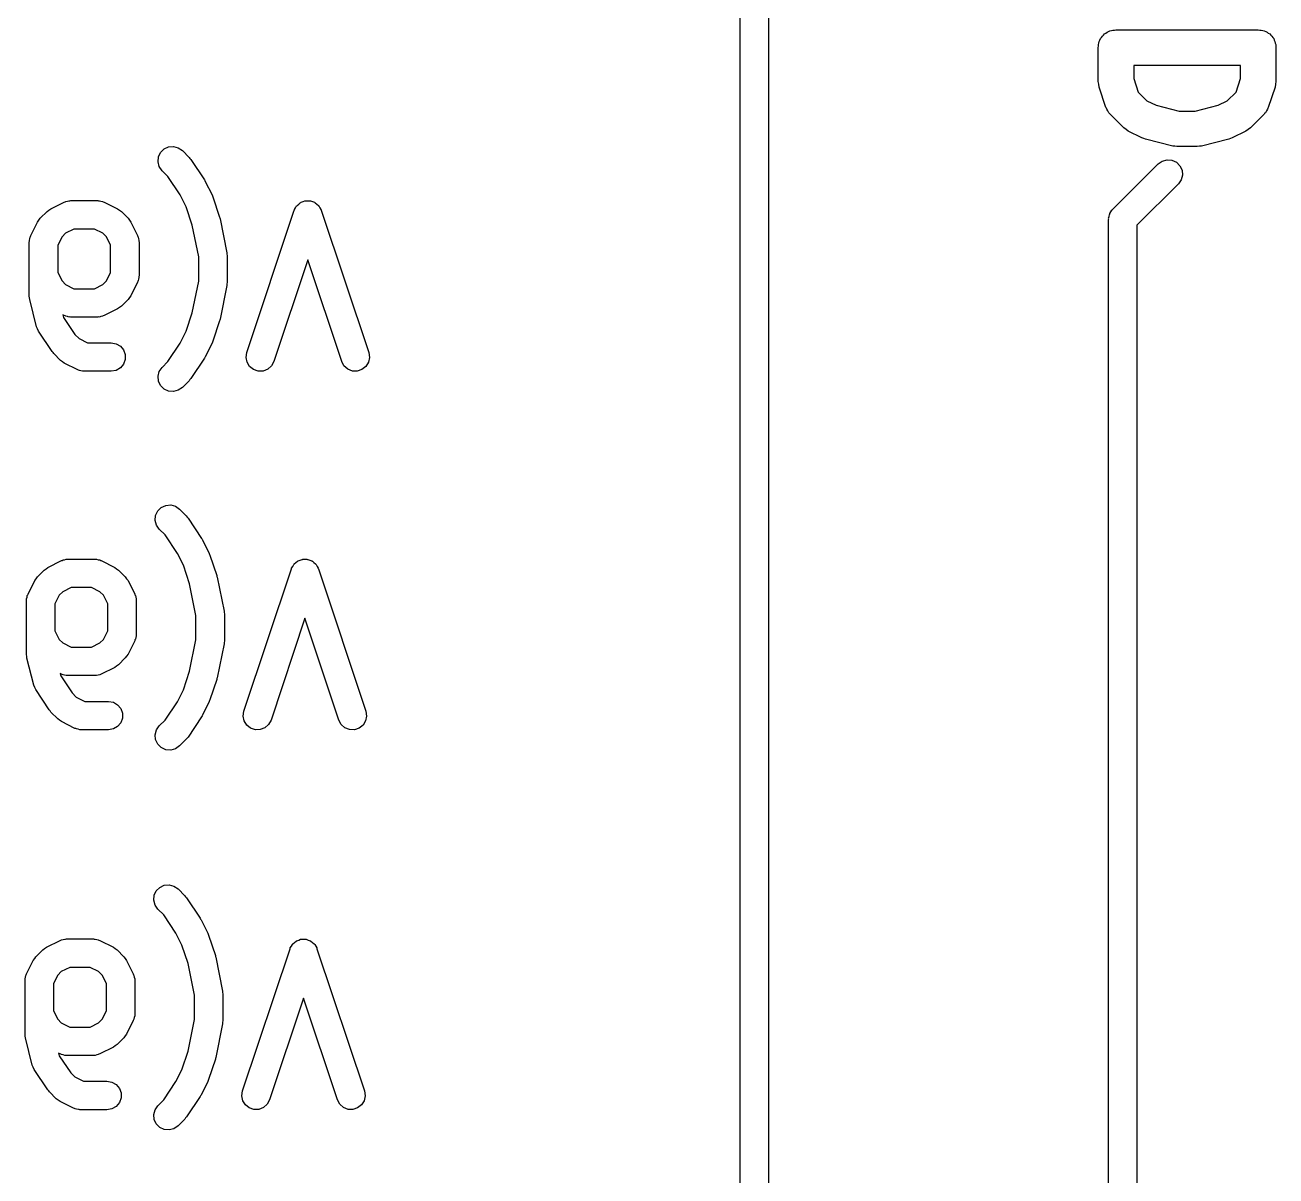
# Model space of a CAD drawing. Extents: x 91.3 to 189.8, y -113.5 to -60.4.
# Drawn here: x 181.04 to 189.84, y -94.46 to -86.37 of the extents above; entities that cross this region are included whole.
import ezdxf

# ---------------------------------------------------------------- set-up
doc = ezdxf.new("R2010")
doc.units = 0
doc.header["$MEASUREMENT"] = 0
doc.layers.add('BLACK', color=7, linetype='CONTINUOUS')

msp = doc.modelspace()

# ---------------------------------------------------------------- linework, layer by layer
at = {"layer": 'Black'}
for p, q in [((186.07, -104.8), (186.07, -68.69)), ((186.27, -68.79), (186.27, -104.7)), ((188.632, -86.4361), (188.642, -86.4307)), ((188.642, -86.4307), (188.65, -86.4237)), ((188.65, -86.4237), (188.66, -86.4199)), ((188.66, -86.4199), (188.67, -86.4144)), ((188.67, -86.4144), (188.68, -86.4125)), ((188.68, -86.4125), (188.691, -86.4088)), ((188.691, -86.4088), (188.702, -86.4088)), ((188.702, -86.4088), (188.712, -86.4069)), ((188.712, -86.4069), (189.712, -86.4069)), ((189.712, -86.4069), (189.723, -86.4088)), ((189.723, -86.4088), (189.734, -86.4088)), ((189.734, -86.4088), (189.744, -86.4125)), ((189.744, -86.4125), (189.755, -86.4144)), ((189.755, -86.4144), (189.765, -86.4199)), ((189.765, -86.4199), (189.775, -86.4237)), ((189.775, -86.4237), (189.783, -86.4307)), ((189.783, -86.4307), (189.793, -86.4361)), ((188.587, -86.5319), (188.589, -86.5211)), ((188.589, -86.5102), (188.593, -86.4999)), ((188.589, -86.5211), (188.589, -86.5102)), ((188.593, -86.4999), (188.595, -86.4892)), ((188.595, -86.4892), (188.6, -86.4797)), ((188.6, -86.4797), (188.604, -86.4694)), ((188.604, -86.4694), (188.611, -86.461)), ((188.611, -86.461), (188.617, -86.4516)), ((188.617, -86.4516), (188.625, -86.4445)), ((188.625, -86.4445), (188.632, -86.4361)), ((189.793, -86.4361), (189.8, -86.4445)), ((189.8, -86.4445), (189.808, -86.4516)), ((189.808, -86.4516), (189.814, -86.461)), ((189.814, -86.461), (189.821, -86.4694)), ((189.821, -86.4694), (189.824, -86.4797)), ((189.824, -86.4797), (189.83, -86.4892)), ((189.83, -86.4892), (189.832, -86.4999)), ((189.832, -86.4999), (189.835, -86.5102)), ((189.835, -86.5102), (189.835, -86.5211)), ((189.835, -86.5211), (189.837, -86.5319)), ((188.587, -86.77), (188.587, -86.5319)), ((189.837, -86.5319), (189.837, -86.77)), ((188.837, -86.6569), (188.837, -86.7497)), ((189.587, -86.6569), (188.837, -86.6569)), ((189.587, -86.7497), (189.587, -86.6569)), ((188.591, -86.7897), (188.587, -86.77)), ((188.837, -86.7497), (188.869, -86.8453)), ((189.556, -86.8453), (189.587, -86.7497)), ((189.837, -86.77), (189.834, -86.7897)), ((188.594, -86.8095), (188.591, -86.7897)), ((188.641, -86.9524), (188.594, -86.8095)), ((188.869, -86.8453), (188.929, -86.9054)), ((189.495, -86.9054), (189.556, -86.8453)), ((189.831, -86.8095), (189.783, -86.9524)), ((189.834, -86.7897), (189.831, -86.8095)), ((188.645, -86.9587), (188.641, -86.9524)), ((188.647, -86.9657), (188.645, -86.9587)), ((188.929, -86.9054), (188.994, -86.9378)), ((188.994, -86.9378), (189.156, -86.9783)), ((189.268, -86.9783), (189.431, -86.9378)), ((189.431, -86.9378), (189.495, -86.9054)), ((189.78, -86.9587), (189.778, -86.9657)), ((189.783, -86.9524), (189.78, -86.9587)), ((188.655, -86.9777), (188.647, -86.9657)), ((188.662, -86.9906), (188.655, -86.9777)), ((188.667, -86.9953), (188.662, -86.9906)), ((188.672, -87.0012), (188.667, -86.9953)), ((188.767, -87.0965), (188.672, -87.0012)), ((189.156, -86.9783), (189.268, -86.9783)), ((189.753, -87.0012), (189.658, -87.0965)), ((189.757, -86.9953), (189.753, -87.0012)), ((189.763, -86.9906), (189.757, -86.9953)), ((189.77, -86.9777), (189.763, -86.9906)), ((189.778, -86.9657), (189.77, -86.9777)), ((188.783, -87.108), (188.767, -87.0965)), ((188.799, -87.1199), (188.783, -87.108)), ((188.895, -87.1675), (188.799, -87.1199)), ((189.625, -87.1199), (189.53, -87.1675)), ((189.642, -87.108), (189.625, -87.1199)), ((189.658, -87.0965), (189.642, -87.108)), ((188.908, -87.1714), (188.895, -87.1675)), ((188.92, -87.177), (188.908, -87.1714)), ((189.111, -87.2246), (188.92, -87.177)), ((189.126, -87.2257), (189.111, -87.2246)), ((189.141, -87.2283), (189.126, -87.2257)), ((189.299, -87.2257), (189.284, -87.2283)), ((189.314, -87.2246), (189.299, -87.2257)), ((189.505, -87.177), (189.314, -87.2246)), ((189.517, -87.1714), (189.505, -87.177)), ((189.53, -87.1675), (189.517, -87.1714)), ((181.979, -87.3354), (181.982, -87.3008)), ((181.982, -87.3008), (181.997, -87.2693)), ((181.997, -87.2693), (182.022, -87.2448)), ((182.022, -87.2448), (182.053, -87.2301)), ((182.053, -87.2301), (182.088, -87.227)), ((182.088, -87.227), (182.121, -87.236)), ((182.121, -87.236), (182.15, -87.256)), ((182.15, -87.256), (182.197, -87.3036)), ((182.197, -87.3036), (182.203, -87.3117)), ((182.203, -87.3117), (182.21, -87.3188)), ((189.284, -87.2283), (189.141, -87.2283)), ((181.988, -87.3689), (181.979, -87.3354)), ((182.008, -87.3974), (181.988, -87.3689)), ((182.049, -87.438), (182.008, -87.3974)), ((182.21, -87.3188), (182.305, -87.4617)), ((188.689, -87.6693), (189.009, -87.3493)), ((189.009, -87.3493), (189.038, -87.3294)), ((189.038, -87.3294), (189.071, -87.3204)), ((189.071, -87.3204), (189.106, -87.3234)), ((189.106, -87.3234), (189.137, -87.3381)), ((189.137, -87.3381), (189.162, -87.3626)), ((189.162, -87.3626), (189.177, -87.3941)), ((189.177, -87.3941), (189.18, -87.4287)), ((182.135, -87.5674), (182.049, -87.438)), ((182.305, -87.4617), (182.308, -87.4674)), ((182.308, -87.4674), (182.311, -87.4724)), ((182.311, -87.4724), (182.359, -87.5677)), ((189.171, -87.4623), (189.151, -87.4907)), ((189.18, -87.4287), (189.171, -87.4623)), ((182.177, -87.6507), (182.135, -87.5674)), ((182.359, -87.5677), (182.361, -87.5745)), ((182.361, -87.5745), (182.364, -87.5808)), ((189.151, -87.4907), (188.86, -87.7814)), ((181.212, -87.6753), (181.225, -87.6658)), ((181.225, -87.6658), (181.32, -87.6182)), ((181.32, -87.6182), (181.326, -87.6165)), ((181.326, -87.6165), (181.331, -87.6136)), ((181.331, -87.6136), (181.342, -87.6116)), ((181.342, -87.6116), (181.353, -87.6083)), ((181.353, -87.6083), (181.359, -87.6086)), ((181.359, -87.6086), (181.365, -87.6076)), ((181.365, -87.6076), (181.555, -87.6076)), ((181.555, -87.6076), (181.561, -87.6086)), ((181.561, -87.6086), (181.567, -87.6083)), ((181.567, -87.6083), (181.578, -87.6116)), ((181.578, -87.6116), (181.589, -87.6136)), ((181.589, -87.6136), (181.594, -87.6165)), ((181.594, -87.6165), (181.6, -87.6182)), ((181.6, -87.6182), (181.695, -87.6658)), ((181.695, -87.6658), (181.708, -87.6753)), ((182.22, -87.7809), (182.177, -87.6507)), ((182.364, -87.5808), (182.412, -87.7236)), ((182.938, -87.6709), (182.946, -87.6584)), ((182.946, -87.6584), (182.953, -87.6455)), ((182.953, -87.6455), (182.955, -87.6436)), ((182.955, -87.6436), (182.957, -87.6413)), ((182.957, -87.6413), (182.968, -87.6321)), ((182.968, -87.6321), (182.979, -87.6224)), ((182.979, -87.6224), (182.982, -87.6214)), ((182.982, -87.6214), (182.984, -87.6197)), ((182.984, -87.6197), (182.998, -87.615)), ((182.998, -87.615), (183.011, -87.6096)), ((183.011, -87.6096), (183.014, -87.6096)), ((183.014, -87.6096), (183.017, -87.6087)), ((183.017, -87.6087), (183.031, -87.6091)), ((183.031, -87.6091), (183.046, -87.6087)), ((183.046, -87.6087), (183.049, -87.6096)), ((183.049, -87.6096), (183.051, -87.6096)), ((183.051, -87.6096), (183.065, -87.615)), ((183.065, -87.615), (183.079, -87.6197)), ((183.079, -87.6197), (183.081, -87.6214)), ((183.081, -87.6214), (183.084, -87.6224)), ((183.084, -87.6224), (183.095, -87.6321)), ((183.095, -87.6321), (183.106, -87.6413)), ((183.106, -87.6413), (183.108, -87.6436)), ((183.108, -87.6436), (183.11, -87.6455)), ((183.11, -87.6455), (183.117, -87.6584)), ((183.117, -87.6584), (183.124, -87.6709)), ((181.132, -87.7581), (181.142, -87.7453)), ((181.142, -87.7453), (181.151, -87.7321)), ((181.151, -87.7321), (181.199, -87.6845)), ((181.199, -87.6845), (181.212, -87.6753)), ((181.708, -87.6753), (181.721, -87.6845)), ((181.721, -87.6845), (181.769, -87.7321)), ((181.769, -87.7321), (181.778, -87.7453)), ((181.778, -87.7453), (181.788, -87.7581)), ((182.412, -87.7236), (182.413, -87.7298)), ((182.413, -87.7298), (182.415, -87.7356)), ((182.415, -87.7356), (182.463, -87.9737)), ((182.603, -88.676), (182.937, -87.676)), ((182.937, -87.676), (182.938, -87.6736)), ((182.938, -87.6736), (182.938, -87.6709)), ((183.124, -87.6709), (183.125, -87.6736)), ((183.125, -87.6736), (183.126, -87.676)), ((183.126, -87.676), (183.46, -88.676)), ((188.66, -87.7313), (188.664, -87.7187)), ((188.661, -87.7357), (188.66, -87.7313)), ((188.66, -87.74), (188.661, -87.7357)), ((188.66, -104.7), (188.66, -87.74)), ((188.664, -87.7187), (188.666, -87.7058)), ((188.666, -87.7058), (188.668, -87.702)), ((188.668, -87.702), (188.669, -87.6977)), ((188.669, -87.6977), (188.677, -87.687)), ((188.677, -87.687), (188.683, -87.6757)), ((188.683, -87.6757), (188.687, -87.6729)), ((188.687, -87.6729), (188.689, -87.6693)), ((181.085, -87.8534), (181.132, -87.7581)), ((181.329, -87.8374), (181.304, -87.8621)), ((181.388, -87.8076), (181.329, -87.8374)), ((181.532, -87.8076), (181.388, -87.8076)), ((181.591, -87.8374), (181.532, -87.8076)), ((181.616, -87.8621), (181.591, -87.8374)), ((181.788, -87.7581), (181.835, -87.8534)), ((182.265, -88.0032), (182.22, -87.7809)), ((188.86, -87.7814), (188.86, -104.8)), ((181.074, -87.8981), (181.075, -87.8924)), ((181.074, -88.279), (181.074, -87.8981)), ((181.075, -87.8867), (181.078, -87.8754)), ((181.075, -87.8924), (181.075, -87.8867)), ((181.078, -87.8754), (181.08, -87.8639)), ((181.08, -87.8639), (181.083, -87.8589)), ((181.083, -87.8589), (181.085, -87.8534)), ((181.304, -87.8621), (181.274, -87.9217)), ((181.274, -87.9217), (181.274, -88.1126)), ((181.646, -87.9217), (181.616, -87.8621)), ((181.646, -88.1126), (181.646, -87.9217)), ((181.835, -87.8534), (181.837, -87.8589)), ((181.837, -87.8589), (181.84, -87.8639)), ((181.84, -87.8639), (181.842, -87.8754)), ((181.842, -87.8754), (181.845, -87.8867)), ((181.845, -87.8867), (181.845, -87.8924)), ((181.845, -87.8924), (181.846, -87.8981)), ((181.846, -87.8981), (181.846, -88.1362)), ((182.265, -88.1739), (182.265, -88.0032)), ((182.463, -87.9737), (182.463, -87.9836)), ((182.463, -87.9836), (182.465, -87.9933)), ((182.465, -87.9933), (182.465, -88.1838)), ((183.031, -88.0238), (182.793, -88.7392)), ((183.27, -88.7392), (183.031, -88.0238)), ((181.274, -88.1126), (181.304, -88.1722)), ((181.304, -88.1722), (181.329, -88.1969)), ((181.591, -88.1969), (181.616, -88.1722)), ((181.616, -88.1722), (181.646, -88.1126)), ((181.835, -88.1809), (181.788, -88.2762)), ((181.837, -88.1754), (181.835, -88.1809)), ((181.84, -88.1704), (181.837, -88.1754)), ((181.842, -88.1589), (181.84, -88.1704)), ((181.845, -88.1476), (181.842, -88.1589)), ((181.846, -88.1362), (181.845, -88.1419)), ((181.845, -88.1419), (181.845, -88.1476)), ((182.22, -88.3962), (182.265, -88.1739)), ((182.465, -88.1838), (182.463, -88.1935)), ((182.463, -88.1935), (182.463, -88.2034)), ((181.076, -88.2911), (181.074, -88.279)), ((181.329, -88.1969), (181.388, -88.2267)), ((181.388, -88.2267), (181.532, -88.2267)), ((181.532, -88.2267), (181.591, -88.1969)), ((181.788, -88.2762), (181.778, -88.289)), ((182.463, -88.2034), (182.415, -88.4415)), ((181.077, -88.3033), (181.076, -88.2911)), ((181.125, -88.4938), (181.077, -88.3033)), ((181.695, -88.3685), (181.6, -88.4161)), ((181.708, -88.359), (181.695, -88.3685)), ((181.721, -88.3498), (181.708, -88.359)), ((181.769, -88.3021), (181.721, -88.3498)), ((181.778, -88.289), (181.769, -88.3021)), ((181.32, -88.4161), (181.31, -88.4113)), ((181.31, -88.4113), (181.315, -88.4285)), ((181.315, -88.4285), (181.395, -88.5487)), ((181.326, -88.4178), (181.32, -88.4161)), ((181.331, -88.4206), (181.326, -88.4178)), ((181.342, -88.4227), (181.331, -88.4206)), ((181.353, -88.426), (181.342, -88.4227)), ((181.359, -88.4257), (181.353, -88.426)), ((181.365, -88.4267), (181.359, -88.4257)), ((181.555, -88.4267), (181.365, -88.4267)), ((181.561, -88.4257), (181.555, -88.4267)), ((181.567, -88.426), (181.561, -88.4257)), ((181.578, -88.4227), (181.567, -88.426)), ((181.589, -88.4206), (181.578, -88.4227)), ((181.594, -88.4178), (181.589, -88.4206)), ((181.6, -88.4161), (181.594, -88.4178)), ((182.177, -88.5264), (182.22, -88.3962)), ((182.412, -88.4535), (182.364, -88.5964)), ((182.413, -88.4473), (182.412, -88.4535)), ((182.415, -88.4415), (182.413, -88.4473)), ((181.132, -88.5093), (181.125, -88.4938)), ((181.139, -88.525), (181.132, -88.5093)), ((181.234, -88.6679), (181.139, -88.525)), ((182.135, -88.6097), (182.177, -88.5264)), ((181.395, -88.5487), (181.424, -88.5778)), ((181.424, -88.5778), (181.484, -88.6076)), ((181.484, -88.6076), (181.65, -88.6076)), ((181.65, -88.6076), (181.685, -88.6136)), ((181.685, -88.6136), (181.715, -88.631)), ((181.715, -88.631), (181.737, -88.6576)), ((182.049, -88.7391), (182.135, -88.6097)), ((182.359, -88.6095), (182.311, -88.7047)), ((182.361, -88.6026), (182.359, -88.6095)), ((182.364, -88.5964), (182.361, -88.6026)), ((181.241, -88.675), (181.234, -88.6679)), ((181.246, -88.6831), (181.241, -88.675)), ((181.294, -88.7307), (181.246, -88.6831)), ((181.737, -88.6576), (181.749, -88.6903)), ((181.749, -88.6903), (181.749, -88.725)), ((182.305, -88.7155), (182.21, -88.8583)), ((182.308, -88.7097), (182.305, -88.7155)), ((182.311, -88.7047), (182.308, -88.7097)), ((182.598, -88.7103), (182.603, -88.676)), ((182.605, -88.7444), (182.598, -88.7103)), ((183.465, -88.7103), (183.458, -88.7444)), ((183.46, -88.676), (183.465, -88.7103)), ((181.307, -88.7399), (181.294, -88.7307)), ((181.32, -88.7494), (181.307, -88.7399)), ((181.415, -88.7971), (181.32, -88.7494)), ((181.421, -88.7987), (181.415, -88.7971)), ((181.426, -88.8016), (181.421, -88.7987)), ((181.437, -88.8036), (181.426, -88.8016)), ((181.449, -88.807), (181.437, -88.8036)), ((181.454, -88.8066), (181.449, -88.807)), ((181.46, -88.8076), (181.454, -88.8066)), ((181.65, -88.8076), (181.46, -88.8076)), ((181.685, -88.8016), (181.65, -88.8076)), ((181.715, -88.7842), (181.685, -88.8016)), ((181.737, -88.7576), (181.715, -88.7842)), ((181.749, -88.725), (181.737, -88.7576)), ((181.979, -88.8418), (181.988, -88.8082)), ((181.988, -88.8082), (182.008, -88.7798)), ((182.008, -88.7798), (182.049, -88.7391)), ((182.623, -88.774), (182.605, -88.7444)), ((182.65, -88.7956), (182.623, -88.774)), ((182.683, -88.8065), (182.65, -88.7956)), ((182.718, -88.8056), (182.683, -88.8065)), ((182.75, -88.7928), (182.718, -88.8056)), ((182.776, -88.7698), (182.75, -88.7928)), ((182.793, -88.7392), (182.776, -88.7698)), ((183.286, -88.7698), (183.27, -88.7392)), ((183.312, -88.7928), (183.286, -88.7698)), ((183.345, -88.8056), (183.312, -88.7928)), ((183.379, -88.8065), (183.345, -88.8056)), ((183.412, -88.7956), (183.379, -88.8065)), ((183.44, -88.774), (183.412, -88.7956)), ((183.458, -88.7444), (183.44, -88.774)), ((181.982, -88.8764), (181.979, -88.8418)), ((181.997, -88.9078), (181.982, -88.8764)), ((182.197, -88.8736), (182.15, -88.9212)), ((182.203, -88.8655), (182.197, -88.8736)), ((182.21, -88.8583), (182.203, -88.8655)), ((182.022, -88.9324), (181.997, -88.9078)), ((182.053, -88.9471), (182.022, -88.9324)), ((182.088, -88.9501), (182.053, -88.9471)), ((182.121, -88.9411), (182.088, -88.9501)), ((182.15, -88.9212), (182.121, -88.9411)), ((181.977, -89.7893), (182.002, -89.7648)), ((182.002, -89.7648), (182.033, -89.7501)), ((182.033, -89.7501), (182.068, -89.747)), ((182.068, -89.747), (182.101, -89.756)), ((182.101, -89.756), (182.13, -89.776)), ((182.13, -89.776), (182.177, -89.8236)), ((181.959, -89.8554), (181.962, -89.8208)), ((181.968, -89.8889), (181.959, -89.8554)), ((181.962, -89.8208), (181.977, -89.7893)), ((182.177, -89.8236), (182.183, -89.8317)), ((182.183, -89.8317), (182.19, -89.8388)), ((182.19, -89.8388), (182.285, -89.9817)), ((181.988, -89.9174), (181.968, -89.8889)), ((182.029, -89.958), (181.988, -89.9174)), ((182.115, -90.0874), (182.029, -89.958)), ((182.285, -89.9817), (182.288, -89.9874)), ((182.288, -89.9874), (182.291, -89.9924)), ((182.291, -89.9924), (182.339, -90.0877)), ((181.339, -90.1286), (181.345, -90.1276)), ((181.345, -90.1276), (181.535, -90.1276)), ((181.535, -90.1276), (181.541, -90.1286)), ((182.157, -90.1707), (182.115, -90.0874)), ((182.339, -90.0877), (182.341, -90.0945)), ((182.341, -90.0945), (182.344, -90.1008)), ((182.344, -90.1008), (182.392, -90.2436)), ((181.131, -90.2521), (181.179, -90.2045)), ((181.179, -90.2045), (181.192, -90.1953)), ((181.192, -90.1953), (181.205, -90.1858)), ((181.205, -90.1858), (181.3, -90.1382)), ((181.3, -90.1382), (181.306, -90.1365)), ((181.306, -90.1365), (181.311, -90.1337)), ((181.311, -90.1337), (181.322, -90.1316)), ((181.322, -90.1316), (181.333, -90.1283)), ((181.333, -90.1283), (181.339, -90.1286)), ((181.541, -90.1286), (181.547, -90.1283)), ((181.547, -90.1283), (181.558, -90.1316)), ((181.558, -90.1316), (181.569, -90.1337)), ((181.569, -90.1337), (181.574, -90.1365)), ((181.574, -90.1365), (181.58, -90.1382)), ((181.58, -90.1382), (181.675, -90.1858)), ((181.675, -90.1858), (181.688, -90.1953)), ((181.688, -90.1953), (181.701, -90.2045)), ((181.701, -90.2045), (181.749, -90.2521)), ((182.2, -90.301), (182.157, -90.1707)), ((182.583, -91.196), (182.917, -90.196)), ((182.917, -90.196), (182.918, -90.1936)), ((182.918, -90.1909), (182.926, -90.1784)), ((182.918, -90.1936), (182.918, -90.1909)), ((182.926, -90.1784), (182.933, -90.1655)), ((182.933, -90.1655), (182.935, -90.1636)), ((182.935, -90.1636), (182.937, -90.1613)), ((182.937, -90.1613), (182.948, -90.1521)), ((182.948, -90.1521), (182.959, -90.1424)), ((182.959, -90.1424), (182.962, -90.1414)), ((182.962, -90.1414), (182.964, -90.1397)), ((182.964, -90.1397), (182.978, -90.135)), ((182.978, -90.135), (182.991, -90.1296)), ((182.991, -90.1296), (182.994, -90.1296)), ((182.994, -90.1296), (182.997, -90.1287)), ((182.997, -90.1287), (183.011, -90.1291)), ((183.011, -90.1291), (183.026, -90.1287)), ((183.026, -90.1287), (183.029, -90.1296)), ((183.029, -90.1296), (183.031, -90.1296)), ((183.031, -90.1296), (183.045, -90.135)), ((183.045, -90.135), (183.059, -90.1397)), ((183.059, -90.1397), (183.061, -90.1414)), ((183.061, -90.1414), (183.064, -90.1424)), ((183.064, -90.1424), (183.075, -90.1521)), ((183.075, -90.1521), (183.086, -90.1613)), ((183.086, -90.1613), (183.088, -90.1636)), ((183.088, -90.1636), (183.09, -90.1655)), ((183.09, -90.1655), (183.097, -90.1784)), ((183.097, -90.1784), (183.104, -90.1909)), ((183.104, -90.1909), (183.105, -90.1936)), ((183.105, -90.1936), (183.106, -90.196)), ((183.106, -90.196), (183.44, -91.196)), ((181.065, -90.3734), (181.112, -90.2781)), ((181.112, -90.2781), (181.122, -90.2653)), ((181.122, -90.2653), (181.131, -90.2521)), ((181.749, -90.2521), (181.758, -90.2653)), ((181.758, -90.2653), (181.768, -90.2781)), ((181.768, -90.2781), (181.815, -90.3734)), ((182.245, -90.5232), (182.2, -90.301)), ((182.392, -90.2436), (182.393, -90.2498)), ((182.393, -90.2498), (182.395, -90.2556)), ((182.395, -90.2556), (182.443, -90.4937)), ((181.058, -90.3954), (181.06, -90.3839)), ((181.06, -90.3839), (181.063, -90.3789)), ((181.063, -90.3789), (181.065, -90.3734)), ((181.284, -90.3821), (181.254, -90.4417)), ((181.309, -90.3574), (181.284, -90.3821)), ((181.368, -90.3276), (181.309, -90.3574)), ((181.512, -90.3276), (181.368, -90.3276)), ((181.571, -90.3574), (181.512, -90.3276)), ((181.596, -90.3821), (181.571, -90.3574)), ((181.626, -90.4417), (181.596, -90.3821)), ((181.815, -90.3734), (181.817, -90.3789)), ((181.817, -90.3789), (181.82, -90.3839)), ((181.82, -90.3839), (181.822, -90.3954)), ((181.054, -90.4181), (181.055, -90.4124)), ((181.054, -90.799), (181.054, -90.4181)), ((181.055, -90.4067), (181.058, -90.3954)), ((181.055, -90.4124), (181.055, -90.4067)), ((181.254, -90.4417), (181.254, -90.6326)), ((181.626, -90.6326), (181.626, -90.4417)), ((181.822, -90.3954), (181.825, -90.4067)), ((181.825, -90.4067), (181.825, -90.4124)), ((181.825, -90.4124), (181.826, -90.4181)), ((181.826, -90.4181), (181.826, -90.6562)), ((182.245, -90.6939), (182.245, -90.5232)), ((182.443, -90.4937), (182.443, -90.5036)), ((182.443, -90.5036), (182.445, -90.5133)), ((182.445, -90.5133), (182.445, -90.7038)), ((183.011, -90.5438), (182.773, -91.2592)), ((183.25, -91.2592), (183.011, -90.5438)), ((181.254, -90.6326), (181.284, -90.6922)), ((181.596, -90.6922), (181.626, -90.6326)), ((181.284, -90.6922), (181.309, -90.7169)), ((181.309, -90.7169), (181.368, -90.7467)), ((181.512, -90.7467), (181.571, -90.7169)), ((181.571, -90.7169), (181.596, -90.6922)), ((181.815, -90.7009), (181.768, -90.7961)), ((181.817, -90.6954), (181.815, -90.7009)), ((181.82, -90.6904), (181.817, -90.6954)), ((181.822, -90.6789), (181.82, -90.6904)), ((181.825, -90.6676), (181.822, -90.6789)), ((181.826, -90.6562), (181.825, -90.6619)), ((181.825, -90.6619), (181.825, -90.6676)), ((182.2, -90.9162), (182.245, -90.6939)), ((182.443, -90.7234), (182.395, -90.9615)), ((182.445, -90.7038), (182.443, -90.7135)), ((182.443, -90.7135), (182.443, -90.7234)), ((181.056, -90.8111), (181.054, -90.799)), ((181.057, -90.8233), (181.056, -90.8111)), ((181.105, -91.0138), (181.057, -90.8233)), ((181.368, -90.7467), (181.512, -90.7467)), ((181.749, -90.8221), (181.701, -90.8698)), ((181.758, -90.809), (181.749, -90.8221)), ((181.768, -90.7961), (181.758, -90.809)), ((181.675, -90.8885), (181.58, -90.9361)), ((181.688, -90.879), (181.675, -90.8885)), ((181.701, -90.8698), (181.688, -90.879)), ((182.157, -91.0464), (182.2, -90.9162)), ((181.3, -90.9361), (181.29, -90.9313)), ((181.29, -90.9313), (181.295, -90.9485)), ((181.295, -90.9485), (181.375, -91.0687)), ((181.306, -90.9378), (181.3, -90.9361)), ((181.311, -90.9406), (181.306, -90.9378)), ((181.322, -90.9427), (181.311, -90.9406)), ((181.333, -90.946), (181.322, -90.9427)), ((181.339, -90.9457), (181.333, -90.946)), ((181.345, -90.9467), (181.339, -90.9457)), ((181.535, -90.9467), (181.345, -90.9467)), ((181.541, -90.9457), (181.535, -90.9467)), ((181.547, -90.946), (181.541, -90.9457)), ((181.558, -90.9427), (181.547, -90.946)), ((181.569, -90.9406), (181.558, -90.9427)), ((181.574, -90.9378), (181.569, -90.9406)), ((181.58, -90.9361), (181.574, -90.9378)), ((182.392, -90.9735), (182.344, -91.1164)), ((182.393, -90.9673), (182.392, -90.9735)), ((182.395, -90.9615), (182.393, -90.9673)), ((181.112, -91.0293), (181.105, -91.0138)), ((181.119, -91.045), (181.112, -91.0293)), ((181.214, -91.1879), (181.119, -91.045)), ((181.375, -91.0687), (181.404, -91.0978)), ((182.115, -91.1297), (182.157, -91.0464)), ((181.404, -91.0978), (181.464, -91.1276)), ((181.464, -91.1276), (181.63, -91.1276)), ((181.63, -91.1276), (181.665, -91.1337)), ((181.665, -91.1337), (181.695, -91.151)), ((181.695, -91.151), (181.717, -91.1776)), ((181.717, -91.1776), (181.729, -91.2103)), ((182.029, -91.2591), (182.115, -91.1297)), ((182.339, -91.1295), (182.291, -91.2247)), ((182.341, -91.1226), (182.339, -91.1295)), ((182.344, -91.1164), (182.341, -91.1226)), ((181.221, -91.195), (181.214, -91.1879)), ((181.226, -91.2031), (181.221, -91.195)), ((181.274, -91.2507), (181.226, -91.2031)), ((181.287, -91.2599), (181.274, -91.2507)), ((181.3, -91.2694), (181.287, -91.2599)), ((181.395, -91.3171), (181.3, -91.2694)), ((181.729, -91.245), (181.717, -91.2776)), ((181.729, -91.2103), (181.729, -91.245)), ((181.988, -91.2998), (182.029, -91.2591)), ((182.285, -91.2355), (182.19, -91.3783)), ((182.288, -91.2297), (182.285, -91.2355)), ((182.291, -91.2247), (182.288, -91.2297)), ((182.578, -91.2304), (182.583, -91.196)), ((182.585, -91.2644), (182.578, -91.2304)), ((182.603, -91.294), (182.585, -91.2644)), ((182.773, -91.2592), (182.756, -91.2898)), ((183.266, -91.2898), (183.25, -91.2592)), ((183.438, -91.2644), (183.42, -91.294)), ((183.445, -91.2304), (183.438, -91.2644)), ((183.44, -91.196), (183.445, -91.2304)), ((181.401, -91.3187), (181.395, -91.3171)), ((181.406, -91.3216), (181.401, -91.3187)), ((181.417, -91.3236), (181.406, -91.3216)), ((181.429, -91.327), (181.417, -91.3236)), ((181.434, -91.3266), (181.429, -91.327)), ((181.44, -91.3276), (181.434, -91.3266)), ((181.63, -91.3276), (181.44, -91.3276)), ((181.665, -91.3216), (181.63, -91.3276)), ((181.695, -91.3042), (181.665, -91.3216)), ((181.717, -91.2776), (181.695, -91.3042)), ((181.959, -91.3618), (181.968, -91.3282)), ((181.968, -91.3282), (181.988, -91.2998)), ((182.63, -91.3156), (182.603, -91.294)), ((182.663, -91.3265), (182.63, -91.3156)), ((182.698, -91.3256), (182.663, -91.3265)), ((182.73, -91.3128), (182.698, -91.3256)), ((182.756, -91.2898), (182.73, -91.3128)), ((183.292, -91.3128), (183.266, -91.2898)), ((183.325, -91.3256), (183.292, -91.3128)), ((183.359, -91.3265), (183.325, -91.3256)), ((183.392, -91.3156), (183.359, -91.3265)), ((183.42, -91.294), (183.392, -91.3156)), ((181.962, -91.3964), (181.959, -91.3618)), ((181.977, -91.4278), (181.962, -91.3964)), ((182.002, -91.4524), (181.977, -91.4278)), ((182.13, -91.4412), (182.101, -91.4611)), ((182.177, -91.3936), (182.13, -91.4412)), ((182.183, -91.3855), (182.177, -91.3936)), ((182.19, -91.3783), (182.183, -91.3855)), ((182.033, -91.4671), (182.002, -91.4524)), ((182.068, -91.4701), (182.033, -91.4671)), ((182.101, -91.4611), (182.068, -91.4701)), ((181.949, -92.5254), (181.952, -92.4908)), ((181.952, -92.4908), (181.967, -92.4593)), ((181.967, -92.4593), (181.992, -92.4348)), ((181.992, -92.4348), (182.023, -92.4201)), ((182.023, -92.4201), (182.058, -92.417)), ((182.058, -92.417), (182.091, -92.426)), ((182.091, -92.426), (182.12, -92.446)), ((182.12, -92.446), (182.167, -92.4936)), ((182.167, -92.4936), (182.173, -92.5017)), ((182.173, -92.5017), (182.18, -92.5088)), ((181.958, -92.5589), (181.949, -92.5254)), ((181.978, -92.5874), (181.958, -92.5589)), ((182.019, -92.628), (181.978, -92.5874)), ((182.18, -92.5088), (182.275, -92.6517)), ((182.105, -92.7574), (182.019, -92.628)), ((182.275, -92.6517), (182.278, -92.6574)), ((182.278, -92.6574), (182.281, -92.6624)), ((182.281, -92.6624), (182.329, -92.7577)), ((182.147, -92.8407), (182.105, -92.7574)), ((182.329, -92.7577), (182.331, -92.7645)), ((182.331, -92.7645), (182.334, -92.7708)), ((181.195, -92.8558), (181.29, -92.8082)), ((181.29, -92.8082), (181.296, -92.8065)), ((181.296, -92.8065), (181.301, -92.8036)), ((181.301, -92.8036), (181.312, -92.8016)), ((181.312, -92.8016), (181.323, -92.7983)), ((181.323, -92.7983), (181.329, -92.7986)), ((181.329, -92.7986), (181.335, -92.7976)), ((181.335, -92.7976), (181.525, -92.7976)), ((181.525, -92.7976), (181.531, -92.7986)), ((181.531, -92.7986), (181.537, -92.7983)), ((181.537, -92.7983), (181.548, -92.8016)), ((181.548, -92.8016), (181.559, -92.8036)), ((181.559, -92.8036), (181.564, -92.8065)), ((181.564, -92.8065), (181.57, -92.8082)), ((181.57, -92.8082), (181.665, -92.8558)), ((182.19, -92.971), (182.147, -92.8407)), ((182.334, -92.7708), (182.382, -92.9136)), ((182.908, -92.8609), (182.916, -92.8484)), ((182.916, -92.8484), (182.923, -92.8355)), ((182.923, -92.8355), (182.925, -92.8336)), ((182.925, -92.8336), (182.927, -92.8313)), ((182.927, -92.8313), (182.938, -92.8221)), ((182.938, -92.8221), (182.949, -92.8124)), ((182.949, -92.8124), (182.952, -92.8114)), ((182.952, -92.8114), (182.954, -92.8097)), ((182.954, -92.8097), (182.968, -92.805)), ((182.968, -92.805), (182.981, -92.7996)), ((182.981, -92.7996), (182.984, -92.7996)), ((182.984, -92.7996), (182.987, -92.7987)), ((182.987, -92.7987), (183.001, -92.7991)), ((183.001, -92.7991), (183.016, -92.7987)), ((183.016, -92.7987), (183.019, -92.7996)), ((183.019, -92.7996), (183.021, -92.7996)), ((183.021, -92.7996), (183.035, -92.805)), ((183.035, -92.805), (183.049, -92.8097)), ((183.049, -92.8097), (183.051, -92.8114)), ((183.051, -92.8114), (183.054, -92.8124)), ((183.054, -92.8124), (183.065, -92.8221)), ((183.065, -92.8221), (183.076, -92.8313)), ((183.076, -92.8313), (183.078, -92.8336)), ((183.078, -92.8336), (183.08, -92.8355)), ((183.08, -92.8355), (183.087, -92.8484)), ((183.087, -92.8484), (183.094, -92.8609)), ((181.102, -92.9481), (181.112, -92.9353)), ((181.112, -92.9353), (181.121, -92.9221)), ((181.121, -92.9221), (181.169, -92.8745)), ((181.169, -92.8745), (181.182, -92.8653)), ((181.182, -92.8653), (181.195, -92.8558)), ((181.665, -92.8558), (181.678, -92.8653)), ((181.678, -92.8653), (181.691, -92.8745)), ((181.691, -92.8745), (181.739, -92.9221)), ((181.739, -92.9221), (181.748, -92.9353)), ((181.748, -92.9353), (181.758, -92.9481)), ((182.382, -92.9136), (182.383, -92.9198)), ((182.383, -92.9198), (182.385, -92.9256)), ((182.385, -92.9256), (182.433, -93.1637)), ((182.573, -93.866), (182.907, -92.866)), ((182.907, -92.866), (182.908, -92.8636)), ((182.908, -92.8636), (182.908, -92.8609)), ((183.094, -92.8609), (183.095, -92.8636)), ((183.095, -92.8636), (183.096, -92.866)), ((183.096, -92.866), (183.43, -93.866)), ((181.055, -93.0434), (181.102, -92.9481)), ((181.299, -93.0274), (181.274, -93.0521)), ((181.358, -92.9976), (181.299, -93.0274)), ((181.502, -92.9976), (181.358, -92.9976)), ((181.561, -93.0274), (181.502, -92.9976)), ((181.586, -93.0521), (181.561, -93.0274)), ((181.758, -92.9481), (181.805, -93.0434)), ((182.235, -93.1932), (182.19, -92.971)), ((181.044, -93.0881), (181.045, -93.0824)), ((181.044, -93.469), (181.044, -93.0881)), ((181.045, -93.0767), (181.048, -93.0654)), ((181.045, -93.0824), (181.045, -93.0767)), ((181.048, -93.0654), (181.05, -93.0539)), ((181.05, -93.0539), (181.053, -93.0489)), ((181.053, -93.0489), (181.055, -93.0434)), ((181.274, -93.0521), (181.244, -93.1117)), ((181.244, -93.1117), (181.244, -93.3026)), ((181.616, -93.1117), (181.586, -93.0521)), ((181.616, -93.3026), (181.616, -93.1117)), ((181.805, -93.0434), (181.807, -93.0489)), ((181.807, -93.0489), (181.81, -93.0539)), ((181.81, -93.0539), (181.812, -93.0654)), ((181.812, -93.0654), (181.815, -93.0767)), ((181.815, -93.0767), (181.815, -93.0824)), ((181.815, -93.0824), (181.816, -93.0881)), ((181.816, -93.0881), (181.816, -93.3262)), ((182.235, -93.3639), (182.235, -93.1932)), ((182.433, -93.1637), (182.433, -93.1736)), ((182.433, -93.1736), (182.435, -93.1833)), ((182.435, -93.1833), (182.435, -93.3738)), ((183.001, -93.2138), (182.763, -93.9292)), ((183.24, -93.9292), (183.001, -93.2138)), ((181.244, -93.3026), (181.274, -93.3622)), ((181.274, -93.3622), (181.299, -93.3869)), ((181.561, -93.3869), (181.586, -93.3622)), ((181.586, -93.3622), (181.616, -93.3026)), ((181.805, -93.3709), (181.758, -93.4661)), ((181.807, -93.3654), (181.805, -93.3709)), ((181.81, -93.3604), (181.807, -93.3654)), ((181.812, -93.3489), (181.81, -93.3604)), ((181.815, -93.3376), (181.812, -93.3489)), ((181.816, -93.3262), (181.815, -93.3319)), ((181.815, -93.3319), (181.815, -93.3376)), ((182.19, -93.5862), (182.235, -93.3639)), ((182.435, -93.3738), (182.433, -93.3835)), ((181.046, -93.4811), (181.044, -93.469)), ((181.299, -93.3869), (181.358, -93.4167)), ((181.358, -93.4167), (181.502, -93.4167)), ((181.502, -93.4167), (181.561, -93.3869)), ((181.758, -93.4661), (181.748, -93.479)), ((182.433, -93.3934), (182.385, -93.6315)), ((182.433, -93.3835), (182.433, -93.3934)), ((181.047, -93.4933), (181.046, -93.4811)), ((181.095, -93.6838), (181.047, -93.4933)), ((181.678, -93.549), (181.665, -93.5585)), ((181.691, -93.5398), (181.678, -93.549)), ((181.739, -93.4921), (181.691, -93.5398)), ((181.748, -93.479), (181.739, -93.4921)), ((181.29, -93.6061), (181.28, -93.6013)), ((181.28, -93.6013), (181.285, -93.6185)), ((181.285, -93.6185), (181.365, -93.7387)), ((181.296, -93.6078), (181.29, -93.6061)), ((181.301, -93.6106), (181.296, -93.6078)), ((181.312, -93.6127), (181.301, -93.6106)), ((181.323, -93.616), (181.312, -93.6127)), ((181.329, -93.6157), (181.323, -93.616)), ((181.335, -93.6167), (181.329, -93.6157)), ((181.525, -93.6167), (181.335, -93.6167)), ((181.531, -93.6157), (181.525, -93.6167)), ((181.537, -93.616), (181.531, -93.6157)), ((181.548, -93.6127), (181.537, -93.616)), ((181.559, -93.6106), (181.548, -93.6127)), ((181.564, -93.6078), (181.559, -93.6106)), ((181.57, -93.6061), (181.564, -93.6078)), ((181.665, -93.5585), (181.57, -93.6061)), ((182.147, -93.7164), (182.19, -93.5862)), ((182.382, -93.6435), (182.334, -93.7864)), ((182.383, -93.6373), (182.382, -93.6435)), ((182.385, -93.6315), (182.383, -93.6373)), ((181.102, -93.6993), (181.095, -93.6838)), ((181.109, -93.715), (181.102, -93.6993)), ((181.204, -93.8579), (181.109, -93.715)), ((182.105, -93.7997), (182.147, -93.7164)), ((181.365, -93.7387), (181.394, -93.7678)), ((181.394, -93.7678), (181.454, -93.7976)), ((181.454, -93.7976), (181.62, -93.7976)), ((181.62, -93.7976), (181.655, -93.8036)), ((181.655, -93.8036), (181.685, -93.821)), ((181.685, -93.821), (181.707, -93.8476)), ((182.019, -93.9291), (182.105, -93.7997)), ((182.329, -93.7995), (182.281, -93.8947)), ((182.331, -93.7926), (182.329, -93.7995)), ((182.334, -93.7864), (182.331, -93.7926)), ((181.211, -93.865), (181.204, -93.8579)), ((181.216, -93.8731), (181.211, -93.865)), ((181.264, -93.9207), (181.216, -93.8731)), ((181.707, -93.8476), (181.719, -93.8803)), ((181.719, -93.8803), (181.719, -93.915)), ((182.275, -93.9055), (182.18, -94.0483)), ((182.278, -93.8997), (182.275, -93.9055)), ((182.281, -93.8947), (182.278, -93.8997)), ((182.568, -93.9003), (182.573, -93.866)), ((182.575, -93.9344), (182.568, -93.9003)), ((183.435, -93.9003), (183.428, -93.9344)), ((183.43, -93.866), (183.435, -93.9003)), ((181.277, -93.9299), (181.264, -93.9207)), ((181.29, -93.9394), (181.277, -93.9299)), ((181.385, -93.9871), (181.29, -93.9394)), ((181.391, -93.9887), (181.385, -93.9871)), ((181.396, -93.9916), (181.391, -93.9887)), ((181.407, -93.9936), (181.396, -93.9916)), ((181.419, -93.997), (181.407, -93.9936)), ((181.424, -93.9966), (181.419, -93.997)), ((181.43, -93.9976), (181.424, -93.9966)), ((181.655, -93.9916), (181.62, -93.9976)), ((181.685, -93.9742), (181.655, -93.9916)), ((181.707, -93.9476), (181.685, -93.9742)), ((181.719, -93.915), (181.707, -93.9476)), ((181.958, -93.9982), (181.978, -93.9698)), ((181.978, -93.9698), (182.019, -93.9291)), ((182.593, -93.964), (182.575, -93.9344)), ((182.62, -93.9856), (182.593, -93.964)), ((182.653, -93.9965), (182.62, -93.9856)), ((182.688, -93.9956), (182.653, -93.9965)), ((182.72, -93.9828), (182.688, -93.9956)), ((182.746, -93.9598), (182.72, -93.9828)), ((182.763, -93.9292), (182.746, -93.9598)), ((183.256, -93.9598), (183.24, -93.9292)), ((183.282, -93.9828), (183.256, -93.9598)), ((183.315, -93.9956), (183.282, -93.9828)), ((183.349, -93.9965), (183.315, -93.9956)), ((183.382, -93.9856), (183.349, -93.9965)), ((183.41, -93.964), (183.382, -93.9856)), ((183.428, -93.9344), (183.41, -93.964)), ((181.62, -93.9976), (181.43, -93.9976)), ((181.949, -94.0318), (181.958, -93.9982)), ((181.952, -94.0664), (181.949, -94.0318)), ((181.967, -94.0978), (181.952, -94.0664)), ((182.167, -94.0636), (182.12, -94.1112)), ((182.173, -94.0555), (182.167, -94.0636)), ((182.18, -94.0483), (182.173, -94.0555)), ((181.992, -94.1224), (181.967, -94.0978)), ((182.023, -94.1371), (181.992, -94.1224)), ((182.058, -94.1401), (182.023, -94.1371)), ((182.091, -94.1311), (182.058, -94.1401)), ((182.12, -94.1112), (182.091, -94.1311))]:
    msp.add_line(p, q, dxfattribs=at)

doc.saveas('drawing.dxf')
